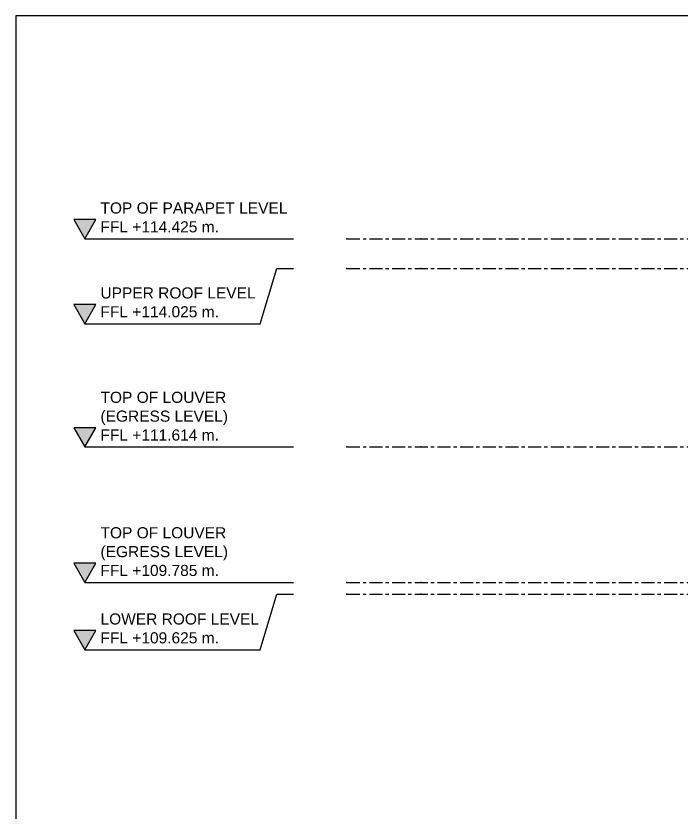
# Model space of a CAD drawing. Header units: millimetres. Extents: x -1379 to 1385823, y -4884429 to 548763.
# Drawn here: x 543796 to 552787, y -2338291 to -2327541 of the extents above; entities that cross this region are included whole.
import ezdxf

# ---------------------------------------------------------------- set-up
doc = ezdxf.new("R2010")
doc.units = ezdxf.units.MM
doc.linetypes.add('CENTER', pattern=[50.8, 31.75, -6.35, 6.35, -6.35])
doc.linetypes.add('TA_GL_000.70000', pattern=[1.925, 0.7, -0.175, 0.175, -0.175, 0.7])
for name, color, linetype in [('000 - 0_SYM_DWG_GRIDLINE_MAIN_COLOR_251', 7, 'Continuous'), ('000 - 0_SYM_DWG_LEVEL_MAIN_COLOR_2', 7, 'Continuous'), ('000 - 0_SYM_DWG_LEVEL_TEXT', 7, 'Continuous'), ('000 - GRID', 7, 'CENTER')]:
    doc.layers.add(name, color=color, linetype=linetype)
doc.styles.add('Arial_1', font='arial.ttf', dxfattribs={"height": 125})
doc.styles.add('TA', font='', dxfattribs={"height": 4.5})
doc.styles.get('TA').set_extended_font_data('Cordia New')

# ---------------------------------------------------------------- blocks, each defined once
blk = doc.blocks.new('*U1841')
at = {"layer": '000 - 0_SYM_DWG_GRIDLINE_MAIN_COLOR_251', "color": 7, "linetype": 'ByBlock', "ltscale": 5}
blk.add_line((20, 0), (-470.6, 0), dxfattribs=at)
at = {"layer": '000 - 0_SYM_DWG_GRIDLINE_MAIN_COLOR_251', "color": 7}
blk.add_point((0, 0), dxfattribs=at)
at = {"color": 7, "style": 'TA', "flags": 1}
blk.add_attdef('LOCATION', (6, -6), '', height=4.5, rotation=270, dxfattribs=at)
blk = doc.blocks.new('*U3716')
at = {"layer": '000 - 0_SYM_DWG_LEVEL_MAIN_COLOR_2'}
blk.add_hatch(color=7, dxfattribs=at).paths.add_polyline_path([(-67.81, -9.82), (-70.8, -15), (-73.79, -9.82)])
at = {"color": 7}
blk.add_point((0, 0), dxfattribs=at)
at = {"layer": '000 - 0_SYM_DWG_GRIDLINE_MAIN_COLOR_251', "color": 7}
blk.add_lwpolyline([(-70.8, -15), (-23.4, -15), (-18.9, 0), (-14.4, 0)], dxfattribs=at)
at = {"layer": '000 - 0_SYM_DWG_LEVEL_MAIN_COLOR_2', "color": 7, "lineweight": 25}
for p, q in [((-67.81, -9.82), (-73.79, -9.82)), ((-73.79, -9.82), (-70.8, -15)), ((-70.8, -15), (-67.81, -9.82))]:
    blk.add_line(p, q, dxfattribs=at)
at = {"layer": '000 - 0_SYM_DWG_LEVEL_TEXT', "color": 7, "style": 'Arial_1'}
for tag, p in [('LV_NAME_1', (-66.58, -3.08)), ('LV_NAME_2', (-66.59, -8.17)), ('LV_NAME_3', (-66.6, -13.26))]:
    blk.add_attdef(tag, p, '', height=3, dxfattribs=at)
blk = doc.blocks.new('*U1816')
at = {"layer": '000 - 0_SYM_DWG_LEVEL_MAIN_COLOR_2'}
blk.add_hatch(color=7, dxfattribs=at).paths.add_polyline_path([(-67.81, -9.77), (-70.8, -14.95), (-73.79, -9.77)])
at = {"color": 7}
blk.add_point((0, 0), dxfattribs=at)
at = {"layer": '000 - 0_SYM_DWG_GRIDLINE_MAIN_COLOR_251', "color": 7}
blk.add_lwpolyline([(-70.8, -14.95), (-23.4, -14.95), (-18.9, 0), (-14.4, 0)], dxfattribs=at)
at = {"layer": '000 - 0_SYM_DWG_LEVEL_MAIN_COLOR_2', "color": 7, "lineweight": 25}
for p, q in [((-67.81, -9.77), (-73.79, -9.77)), ((-73.79, -9.77), (-70.8, -14.95)), ((-70.8, -14.95), (-67.81, -9.77))]:
    blk.add_line(p, q, dxfattribs=at)
at = {"layer": '000 - 0_SYM_DWG_LEVEL_TEXT', "color": 7, "style": 'Arial_1'}
for tag, p in [('LV_NAME_1', (-66.58, -3.02)), ('LV_NAME_2', (-66.59, -8.11)), ('LV_NAME_3', (-66.6, -13.2))]:
    blk.add_attdef(tag, p, '', height=3, dxfattribs=at)
blk = doc.blocks.new('*U1817')
at = {"layer": '000 - 0_SYM_DWG_LEVEL_MAIN_COLOR_2'}
blk.add_hatch(color=7, dxfattribs=at).paths.add_polyline_path([(-67.81, 5.18), (-70.8, 0), (-73.79, 5.18)])
at = {"color": 7}
blk.add_point((0, 0), dxfattribs=at)
at = {"layer": '000 - 0_SYM_DWG_GRIDLINE_MAIN_COLOR_251', "color": 7}
blk.add_lwpolyline([(-70.8, 0), (-23.4, 0), (-18.9, 0), (-14.4, 0)], dxfattribs=at)
at = {"layer": '000 - 0_SYM_DWG_LEVEL_MAIN_COLOR_2', "color": 7, "lineweight": 25}
for p, q in [((-67.81, 5.18), (-73.79, 5.18)), ((-73.79, 5.18), (-70.8, 0)), ((-70.8, 0), (-67.81, 5.18))]:
    blk.add_line(p, q, dxfattribs=at)
at = {"layer": '000 - 0_SYM_DWG_LEVEL_TEXT', "color": 7, "style": 'Arial_1'}
for tag, p in [('LV_NAME_1', (-66.58, 11.92)), ('LV_NAME_2', (-66.59, 6.83)), ('LV_NAME_3', (-66.6, 1.74))]:
    blk.add_attdef(tag, p, '', height=3, dxfattribs=at)
blk = doc.blocks.new('*U1921')
at = {"layer": '000 - 0_SYM_DWG_LEVEL_MAIN_COLOR_2'}
blk.add_hatch(color=7, dxfattribs=at).paths.add_polyline_path([(-67.81, 5.18), (-70.8, 0), (-73.79, 5.18)])
at = {"color": 7}
blk.add_point((0, 0), dxfattribs=at)
at = {"layer": '000 - 0_SYM_DWG_GRIDLINE_MAIN_COLOR_251', "color": 7}
blk.add_lwpolyline([(-70.8, 0), (-23.4, 0), (-18.9, 0), (-14.4, 0)], dxfattribs=at)
at = {"layer": '000 - 0_SYM_DWG_LEVEL_MAIN_COLOR_2', "color": 7, "lineweight": 25}
for p, q in [((-67.81, 5.18), (-73.79, 5.18)), ((-73.79, 5.18), (-70.8, 0)), ((-70.8, 0), (-67.81, 5.18))]:
    blk.add_line(p, q, dxfattribs=at)
at = {"layer": '000 - 0_SYM_DWG_LEVEL_TEXT', "color": 7, "style": 'Arial_1'}
for tag, p in [('LV_NAME_1', (-66.58, 11.92)), ('LV_NAME_2', (-66.59, 6.83)), ('LV_NAME_3', (-66.6, 1.74))]:
    blk.add_attdef(tag, p, '', height=3, dxfattribs=at)
blk = doc.blocks.new('C-1-IV01_REV00_20260614-170635_ELEVAITON_2_DIMS')
at = {"color": 7, "xscale": 50, "yscale": 50, "zscale": 50}
for name, p, values in [('*U1817', (-23530, 114425), {'LV_NAME_2': 'TOP OF PARAPET LEVEL', 'LV_NAME_3': 'FFL +114.425 m.'}), ('*U1816', (-23530, 114025), {'LV_NAME_2': 'UPPER ROOF LEVEL', 'LV_NAME_3': 'FFL +114.025 m.'}), ('*U1921', (-23530, 111614), {'LV_NAME_1': 'TOP OF LOUVER ', 'LV_NAME_2': '(EGRESS LEVEL)', 'LV_NAME_3': 'FFL +111.614 m.'}), ('*U1921', (-23530, 109785), {'LV_NAME_1': 'TOP OF LOUVER', 'LV_NAME_2': '(EGRESS LEVEL)', 'LV_NAME_3': 'FFL +109.785 m.'}), ('*U3716', (-23530, 109625), {'LV_NAME_2': 'LOWER ROOF LEVEL', 'LV_NAME_3': 'FFL +109.625 m.'})]:
    blk.add_blockref(name, p, dxfattribs=at).add_auto_attribs(values)
at = {"layer": '000 - GRID', "color": 7, "linetype": 'TA_GL_000.70000', "xscale": 50, "yscale": 50, "zscale": 50, "rotation": 180}
for p in [(-22530, 114425), (-22530, 114025), (-22530, 111614), (-22530, 109785), (-22530, 109625)]:
    blk.add_blockref('*U1841', p, dxfattribs=at)

msp = doc.modelspace()

# ---------------------------------------------------------------- linework, layer by layer
at = {"color": 7}
msp.add_lwpolyline([(543796.4, -2347540.5), (582546.4, -2347540.5), (582546.4, -2327540.5), (543796.4, -2327540.5)], close=True, dxfattribs=at)

# ---------------------------------------------------------------- block references
msp.add_blockref('C-1-IV01_REV00_20260614-170635_ELEVAITON_2_DIMS', (571798.8, -2444975.4), dxfattribs=at)

doc.saveas('drawing.dxf')
